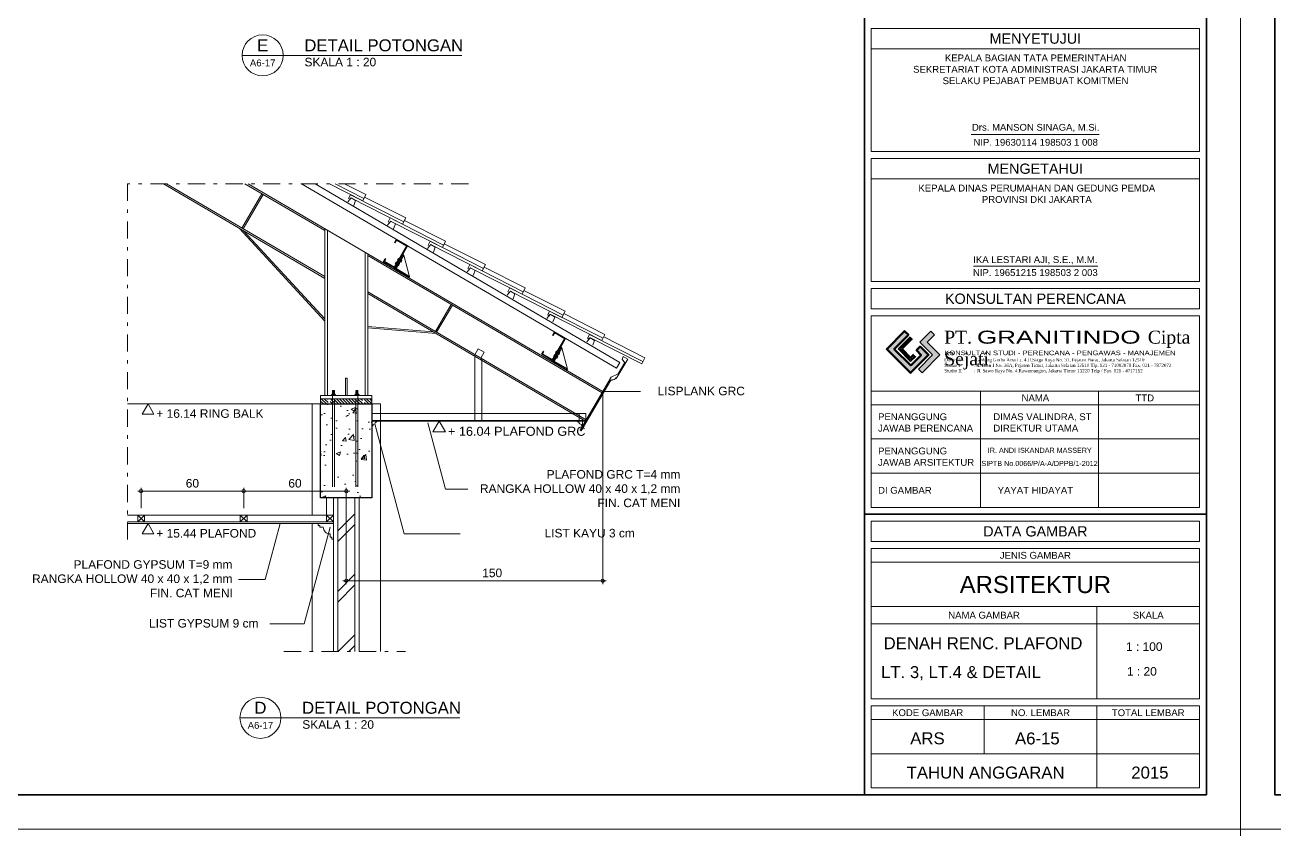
# Model space of a CAD drawing. Header units: millimetres. Extents: x -11 to 1625, y -267 to 180.
# Drawn here: x 959.67 to 996.19, y -212 to -188.5 of the extents above; entities that cross this region are included whole.
import ezdxf
from ezdxf.enums import TextEntityAlignment as Align

# ---------------------------------------------------------------- set-up
doc = ezdxf.new("R2010")
doc.units = ezdxf.units.MM
doc.linetypes.add('DASHDOT', pattern=[1, 0.5, -0.25, 0, -0.25])
doc.layers.add('03-GRS', color=3, linetype='Continuous')
for name, color, linetype, lineweight in [('ars', 11, 'Continuous', 5), ('atap', 7, 'Continuous', 20), ('balok', 111, 'Continuous', 35), ('blk', 1, 'Continuous', 30), ('GEN', 11, 'Continuous', 5), ('GRS KOP', 1, 'Continuous', 35), ('kap', 71, 'Continuous', 15), ('kop', 7, 'Continuous', 20), ('lan', 7, 'Continuous', 15), ('logo', 7, 'Continuous', 50), ('not', 7, 'Continuous', 20), ('pla', 213, 'Continuous', 15), ('tem', 5, 'Continuous', 20), ('u', 6, 'Continuous', 20)]:
    doc.layers.add(name, color=color, linetype=linetype, lineweight=lineweight)
doc.styles.add('BARU', font='complex.shx')
doc.styles.add('S', font='SIMPLEX', dxfattribs={"width": 1.1})
doc.styles.get("Standard").update_dxf_attribs({"font": 'ARIALUNI.TTF'})
doc.dimstyles.new('SK-20', dxfattribs={"dimtxt": 0.25, "dimasz": 0.1, "dimexe": 0.1, "dimexo": 0, "dimgap": 0.1, "dimtad": 1, "dimdec": 0, "dimlfac": 20, "dimzin": 12, "dimdsep": 46, "dimtxsty": 'Standard', "dimblk": 'BULAT', "dimcen": 0.1, "dimdle": 0.1, "dimclrd": 256, "dimclre": 256, "dimclrt": 256, "dimadec": 0, "dimazin": 3, "dimtfac": 1, "dimtdec": 0, "dimtix": 1, "dimtofl": 0, "dimtmove": 0, "dimatfit": 3, "dimldrblk": 'BULAT', "dimfxl": 0, "dimtolj": 1, "dimtzin": 0, "dimlwd": -1, "dimlwe": -1, "dimarcsym": 0})

# ---------------------------------------------------------------- blocks, each defined once
blk = doc.blocks.new('logo granitindo baru')
at = {"layer": 'logo'}
for points in [[(1.03, 1.463), (0.916, 1.574), (0.366, 1.024), (1.1, 0.289), (1.652, 0.843), (1.392, 1.098), (1.281, 0.987), (1.423, 0.84), (1.102, 0.519), (0.594, 1.025)], [(1.721, 1.576), (1.381, 1.236), (1.771, 0.842), (1.341, 0.407), (1.454, 0.294), (2.001, 0.844), (1.609, 1.237), (1.835, 1.464)]]:
    blk.add_hatch(color=8, dxfattribs=at).paths.add_polyline_path(points)
blk.add_lwpolyline([(1.03, 1.463), (0.916, 1.574), (0.366, 1.024), (1.1, 0.289), (1.652, 0.843), (1.392, 1.098), (1.281, 0.987), (1.423, 0.84), (1.102, 0.519), (0.594, 1.025), (1.03, 1.463), (0.916, 1.574)], dxfattribs=at)
at = {"layer": 'logo', "lineweight": 0}
blk.add_lwpolyline([(1.721, 1.576), (1.381, 1.236), (1.771, 0.842), (1.341, 0.407), (1.454, 0.294), (2.001, 0.844), (1.609, 1.237), (1.835, 1.464), (1.721, 1.576)], dxfattribs=at)
at = {"layer": 'logo', "lineweight": 13}
for points in [[(1.089, 1.403), (0.713, 1.026), (1.101, 0.638), (1.258, 0.794)], [(1.112, 1.38), (0.759, 1.026), (1.101, 0.683), (1.235, 0.817)], [(1.134, 1.357), (0.803, 1.026), (1.101, 0.728), (1.213, 0.839)], [(1.157, 1.334), (0.85, 1.026), (1.101, 0.775), (1.189, 0.863)]]:
    blk.add_lwpolyline(points, dxfattribs=at)
at = {"layer": 'logo', "insert": (2.134, 1.589), "char_height": 0.4, "width": 7.66452, "attachment_point": 1}
blk.add_mtext('{\\fTimes New Roman|b0|i0|c0|p18;PT. \\fCityBlueprint|b0|i0|c2|p2;\\W1.5;GRANITINDO \\fTimes New Roman|b0|i0|c0|p18;\\W1;Cipta Sejati}', dxfattribs=at)
at = {"layer": 'logo', "insert": (2.134, 0.975), "char_height": 0.1, "attachment_point": 1}
blk.add_mtext_dynamic_manual_height_columns('{\\f@Arial Unicode MS|b0|i0|c0|p34;\\H1.4x;\\W1.2;KONSULTAN STUDI - PERENCANA - PENGAWAS - MANAJEMEN\\fTimes New Roman|b0|i0|c0|p18;\\P\\pt0.9;\\H0.71429x;\\W1;Domisili ^I: Gedung Graha Arsa Lt. 4 Jl.Siaga Raya No. 31, Pejaten Barat, Jakarta Selatan 12510\\PStudio I ^I: Jl. Batu I No. 36A, Pejaten Timur, Jakarta Selatan 12510 Tlp. 021 - 71082879 Fax. 021 - 7972072\\PStudio II          : Jl. Sawo Raya No. 4 Rawamangun, Jakarta Timur 13220 Telp / Fax. 021 - 4717152}', width=9.56937, gutter_width=0, heights=[1.67], dxfattribs=at)
blk = doc.blocks.new('kop')
at = {"layer": 'GRS KOP'}
for p, q in [((73, 1), (73, 54)), ((83, 1), (83, 54)), ((73, 9.2), (83, 9.2))]:
    blk.add_line(p, q, dxfattribs=at)
blk.add_lwpolyline([(1, 54), (83, 54), (83, 1), (1, 1)], close=True, dxfattribs=at)
at = {"layer": 'kop', "color": 7}
for p, q in [((84, 55), (0, 55)), ((0, 55), (0, 0)), ((84, 55), (84, 0)), ((84, 55), (84, 0)), ((0, 0), (84, 0))]:
    blk.add_line(p, q, dxfattribs=at)
at = {"layer": 'kop'}
for p, q in [((73.2, 19.8), (73.2, 23.4)), ((82.8, 23.4), (73.2, 23.4)), ((82.8, 19.8), (82.8, 23.4)), ((82.8, 22.8), (73.2, 22.8)), ((76.127, 20.296), (79.863, 20.296)), ((82.8, 19.8), (73.2, 19.8)), ((73.2, 16), (73.2, 19.6)), ((82.8, 19.6), (73.2, 19.6)), ((82.8, 16), (82.8, 19.6)), ((82.8, 19), (73.2, 19)), ((82.8, 16), (73.2, 16)), ((73.2, 9.4), (73.2, 15)), ((82.8, 15), (73.2, 15)), ((82.8, 9.4), (82.8, 15)), ((82.8, 12.8), (73.2, 12.8)), ((76.4, 9.4), (76.4, 12.8)), ((79.842, 9.4), (79.842, 12.8)), ((82.8, 12.4), (73.2, 12.4)), ((73.2, 12.4), (73.2, 11.4)), ((82.8, 11.4), (73.2, 11.4)), ((82.8, 10.4), (73.2, 10.4)), ((82.8, 9.4), (73.2, 9.4)), ((73.2, 7.8), (82.8, 7.8)), ((73.2, 6.5), (82.8, 6.5)), ((79.8, 3.8), (79.8, 6.5)), ((73.2, 6), (82.8, 6)), ((76.5, 2.2), (76.5, 3.6)), ((79.8, 1.2), (79.8, 3.6)), ((73.2, 3.2), (82.8, 3.2)), ((73.2, 2.2), (82.8, 2.2))]:
    blk.add_line(p, q, dxfattribs=at)
blk.add_lwpolyline([(76.189, 16.449), (79.826, 16.449)], dxfattribs=at)
for points in [[(73.2, 15.2), (82.8, 15.2), (82.8, 15.8), (73.2, 15.8)], [(73.2, 8.4), (82.8, 8.4), (82.8, 9), (73.2, 9)], [(73.2, 3.8), (82.8, 3.8), (82.8, 8.2), (73.2, 8.2)], [(73.2, 1.2), (82.8, 1.2), (82.8, 3.6), (73.2, 3.6)]]:
    blk.add_lwpolyline(points, close=True, dxfattribs=at)
at = {"xscale": 0.9500000000000455, "yscale": 0.9500000000000455, "zscale": 0.9500000000000455}
blk.add_blockref('logo granitindo baru', (73.307, 13.056), dxfattribs=at)
at = {"layer": 'kop'}
for s, height, p in [('MENYETUJUI', 0.3, (78, 23.1)), ('Drs. MANSON SINAGA, M.Si.', 0.19926, (78.009, 20.496)), ('NIP. 19630114 198503 1 008', 0.19926, (78.009, 20.071)), ('MENGETAHUI', 0.3, (78, 19.3)), ('IKA LESTARI AJI, S.E., M.M.', 0.2, (77.999, 16.625)), ('NIP. 19651215 198503 2 003', 0.2, (77.999, 16.264)), ('KONSULTAN PERENCANA', 0.3, (78, 15.5)), ('NAMA', 0.2, (78, 12.6)), ('TTD', 0.2, (81.2, 12.6)), ('DATA GAMBAR', 0.3, (78, 8.7)), ('JENIS GAMBAR', 0.2, (78, 8)), ('ARSITEKTUR', 0.5, (78, 7.146)), ('NAMA GAMBAR', 0.2, (76.5, 6.25)), ('SKALA', 0.2, (81.3, 6.25)), ('KODE GAMBAR', 0.2, (74.85, 3.4)), ('NO. LEMBAR', 0.2, (78.15, 3.4)), ('TOTAL LEMBAR', 0.2, (81.3, 3.4)), ('ARS', 0.35, (74.844, 2.65)), ('TAHUN ANGGARAN', 0.35, (76.545, 1.65)), ('2015', 0.35, (81.349, 1.65))]:
    blk.add_text(s, height=height, dxfattribs=at).set_placement(p, align=Align.MIDDLE)
blk.add_text('SIPTB No.0066/P/A-A/DPPB/1-2012', height=0.15, dxfattribs=at).set_placement((78.122, 10.609), align=Align.CENTER)
at = {"layer": 'kop', "char_height": 0.2, "attachment_point": 1, "style": 'BARU'}
for s, width, insert in [('\\pi1.5072;{\\fArial|b0|i0|c0|p34;KEPALA BAGIAN TATA PEMERINTAHAN\\P\\pi0.57794;SEKRETARIAT KOTA ADMINISTRASI JAKARTA TIMUR\\P\\pi1.4412;SELAKU PEJABAT PEMBUAT KOMITMEN}', 8.28085, (73.847, 22.638)), ('\\pi1.1521;{\\fArial|b0|i0|c0|p34;KEPALA DINAS PERUMAHAN DAN GEDUNG PEMDA\\P\\pi3.0079;PROVINSI DKI JAKARTA}', 9.20836, (73.427, 18.833))]:
    blk.add_mtext_dynamic_manual_height_columns(s, width=width, gutter_width=1.5, heights=[0], dxfattribs=dict(at, insert=insert))
at = {"layer": 'kop', "attachment_point": 1}
for s, insert, char_height, width in [('PENANGGUNG\\PJAWAB PERENCANA', (73.4, 12.15), 0.2, 8.33062), ('DIMAS VALINDRA, ST\\PDIREKTUR UTAMA', (76.77, 12.15), 0.2, 8.16499), ('PENANGGUNG\\PJAWAB ARSITEKTUR', (73.4, 11.15), 0.2, 8.79211), ('IR. ANDI ISKANDAR MASSERY', (76.609, 11.143), 0.15, 4.04264), ('DI GAMBAR', (73.4, 10), 0.2, 7.59768)]:
    blk.add_mtext(s, dxfattribs=dict(at, insert=insert, char_height=char_height, width=width))
at = {"layer": 'kop', "style": 'BARU', "flags": 4}
for p, height in [((73.8, 5.4), 0.35), ((80.303, 5.382), 0.25), ((73.8, 4.9), 0.35), ((80.303, 4.882), 0.25), ((73.8, 4.4), 0.35), ((80.303, 4.382), 0.25)]:
    blk.add_attdef('-', p, '', height=height, dxfattribs=at)
at = {"layer": 'kop', "flags": 4}
for tag, p in [('AR-00', (78.057, 2.648)), ('00', (81.238, 2.647))]:
    blk.add_attdef(tag, text='', height=0.35, dxfattribs=at).set_placement(p, align=Align.MIDDLE)
blk = doc.blocks.new('PEILA')
blk.add_lwpolyline([(-0.188, -0.325), (0.188, -0.325), (0, 0)], close=True)
at = {"style": 'S', "width": 1.1, "flags": 4}
blk.add_attdef('CAT', (0.265, -0.289), '', height=0.2, dxfattribs=at)
blk = doc.blocks.new('Ndtpd')
blk.add_line((0.747, 0), (-0.747, 0))
blk.add_circle((0, 0), 0.747)
at = {"flags": 4}
for tag, height, p in [('NO', 0.5, (0, 0.148)), ('NOLBR', 0.3, (0, -0.398))]:
    blk.add_attdef(tag, text='', height=height, dxfattribs=at).set_placement(p, align=Align.CENTER)
for tag, p, height in [('NDTPD', (1.516, 0.148), 0.5), ('SKALA', (1.523, -0.398), 0.3)]:
    blk.add_attdef(tag, p, '', height=height, dxfattribs=at)
blk = doc.blocks.new('BULAT')
for p, q in [((-1, 0), (1, 0)), ((0, -1), (0, 1))]:
    blk.add_line(p, q)
blk.add_circle((0, 0), 0.5)
blk = doc.blocks.new('*D2892')
at = {"layer": 'Defpoints', "color": 0, "ltscale": 0.15}
for p in [(976.564, -199.214), (969.063, -202.325), (969.063, -204.743)]:
    blk.add_point(p, dxfattribs=at)
at = {"layer": 'u', "ltscale": 0.15}
for p, q in [((976.564, -199.214), (976.564, -204.843)), ((969.063, -202.325), (969.063, -204.843)), ((976.464, -204.743), (969.163, -204.743))]:
    blk.add_line(p, q, dxfattribs=at)
at = {"layer": 'u', "ltscale": 0.15, "xscale": 0.1, "yscale": 0.1, "zscale": 0.1, "rotation": 180}
blk.add_blockref('BULAT', (969.063, -204.743), dxfattribs=at)
at = {"layer": 'u', "ltscale": 0.15, "xscale": 0.1, "yscale": 0.1, "zscale": 0.1}
blk.add_blockref('BULAT', (976.564, -204.743), dxfattribs=at)
at = {"layer": 'u', "ltscale": 0.15, "insert": (973.33, -204.516), "char_height": 0.25, "attachment_point": 5}
blk.add_mtext('\\A1;150', dxfattribs=at)
blk = doc.blocks.new('*D2914')
at = {"layer": 'Defpoints', "color": 0, "ltscale": 0.15}
for p in [(966.063, -202.125), (966.063, -202.625), (969.063, -202.625)]:
    blk.add_point(p, dxfattribs=at)
at = {"layer": 'u', "ltscale": 0.15}
for p, q in [((966.063, -202.625), (966.063, -202.025)), ((968.963, -202.125), (966.163, -202.125)), ((969.063, -202.625), (969.063, -202.025))]:
    blk.add_line(p, q, dxfattribs=at)
at = {"layer": 'u', "ltscale": 0.15, "xscale": 0.1, "yscale": 0.1, "zscale": 0.1, "rotation": 180}
blk.add_blockref('BULAT', (966.063, -202.125), dxfattribs=at)
at = {"layer": 'u', "ltscale": 0.15, "xscale": 0.1, "yscale": 0.1, "zscale": 0.1}
blk.add_blockref('BULAT', (969.063, -202.125), dxfattribs=at)
at = {"layer": 'u', "ltscale": 0.15, "insert": (967.563, -201.897), "char_height": 0.25, "attachment_point": 5}
blk.add_mtext('\\A1;60', dxfattribs=at)
blk = doc.blocks.new('*D2915')
at = {"layer": 'Defpoints', "color": 0, "ltscale": 0.15}
for p in [(963.063, -202.125), (963.063, -202.625), (966.063, -202.625)]:
    blk.add_point(p, dxfattribs=at)
at = {"layer": 'u', "ltscale": 0.15}
for p, q in [((963.063, -202.625), (963.063, -202.025)), ((965.963, -202.125), (963.163, -202.125)), ((966.063, -202.625), (966.063, -202.025))]:
    blk.add_line(p, q, dxfattribs=at)
at = {"layer": 'u', "ltscale": 0.15, "xscale": 0.1, "yscale": 0.1, "zscale": 0.1, "rotation": 180}
blk.add_blockref('BULAT', (963.063, -202.125), dxfattribs=at)
at = {"layer": 'u', "ltscale": 0.15, "xscale": 0.1, "yscale": 0.1, "zscale": 0.1}
blk.add_blockref('BULAT', (966.063, -202.125), dxfattribs=at)
at = {"layer": 'u', "ltscale": 0.15, "insert": (964.563, -201.897), "char_height": 0.25, "attachment_point": 5}
blk.add_mtext('\\A1;60', dxfattribs=at)
blk = doc.blocks.new('A$C58C93239')
at = {"layer": '03-GRS'}
for p, q in [((-662, 1348), (-12, 1721)), ((-662, 1348), (-12, 1721)), ((-619, 1336), (-23, 1677)), ((-619, 1336), (-23, 1677)), ((60, 1531), (-23, 1677)), ((60, 1531), (-23, 1677)), ((88, 1547), (-12, 1721)), ((88, 1547), (-12, 1721)), ((60, 1531), (88, 1547)), ((60, 1531), (88, 1547)), ((83, 46), (-662, 1348)), ((83, 46), (-662, 1348)), ((94, 90), (-619, 1336)), ((94, 90), (-619, 1336)), ((-444, 805), (-374, 845)), ((-444, 805), (-374, 845)), ((3, 24), (-444, 805)), ((3, 24), (-444, 805)), ((-267, 399), (-74, 510)), ((-267, 399), (-74, 510)), ((83, 46), (734, 419)), ((83, 46), (734, 419)), ((122, -23), (83, 46)), ((122, -23), (83, 46)), ((94, 90), (690, 431)), ((94, 90), (690, 431)), ((606, 577), (634, 593)), ((606, 577), (634, 593)), ((690, 431), (606, 577)), ((690, 431), (606, 577)), ((734, 419), (634, 593)), ((734, 419), (634, 593)), ((-785, -450), (-4, -3)), ((-785, -450), (-4, -3)), ((-746, -520), (-785, -450)), ((-746, -520), (-785, -450)), ((-746, -520), (122, -23)), ((-746, -520), (122, -23))]:
    blk.add_line(p, q, dxfattribs=at)
blk.add_ellipse((-14, 14), major_axis=(-14.1, 14.1), ratio=1, start_param=2.87598, end_param=4.446776, dxfattribs=at)
blk.add_ellipse((-14, 14), major_axis=(-14.1, 14.1), ratio=1, start_param=2.87598, end_param=4.446776, dxfattribs=at)
at = {"layer": 'atap', "color": 2}
for p, q in [((-444, 805), (-785, -450)), ((-327, 503), (-133, 614)), ((-327, 503), (-267, 399)), ((-267, 399), (-74, 510)), ((-208, 295), (-14, 406)), ((-208, 295), (-14, 406)), ((-208, 295), (-148, 191)), ((-148, 191), (46, 302)), ((-133, 614), (-74, 510)), ((-14, 406), (46, 302))]:
    blk.add_line(p, q, dxfattribs=at)
blk = doc.blocks.new('GORDING 150')
at = {"layer": 'balok', "color": 1, "ltscale": 0.5, "xscale": 0.09999999997671699, "yscale": 0.09999999997671699, "zscale": 0.09999999997671699}
blk.add_blockref('A$C58C93239', (12.8, -47.9), dxfattribs=at)

msp = doc.modelspace()

# ---------------------------------------------------------------- hatches: boundary and pattern name
at = {"layer": 'ars'}
h = msp.add_hatch(dxfattribs=at)
h.set_pattern_fill('ANSI31', color=256, scale=0.5, style=0)
h.set_pattern_definition([(135, (3445.18932, 165.93419), (0.0441941738, 0.0441941738), [])])
h.paths.add_polyline_path([(968.592788, -199.4247655), (969.532788, -199.4247655), (969.5327881, -199.5747655), (968.5927881, -199.5747655)])
h.paths.add_polyline_path([(969.8133211, -199.4247655), (969.8133211, -199.5747655), (969.5927882, -199.5747655), (969.5927881, -199.4247655)])
h.paths.add_polyline_path([(968.3133211, -199.5747655), (968.3133211, -199.4247655), (968.5327881, -199.4247655), (968.5327882, -199.5747655)])
h = msp.add_hatch(dxfattribs=at)
h.set_pattern_fill('TEMBOK', color=256, scale=1.25)
h.set_pattern_definition([(45, (899.0844, -467.4698), (-0.8838835, 0.8838835), []), (45, (899.3969, -467.4698), (-0.8838835, 0.8838835), [])])
h.paths.add_polyline_path([(969.3133211, -202.3247655), (968.8133211, -202.3247655), (968.8133211, -206.8140395), (969.3133211, -206.8140395)])
at = {"layer": 'lan'}
h = msp.add_hatch(dxfattribs=at)
h.set_pattern_fill('AR-CONC', color=256, scale=0.007)
h.set_pattern_definition([(50, (3.1201, -111.3652), (1.2752927, -0.1115736), [0.13335, -1.46685]), (355, (3.1201, -111.3652), (-0.2466998, 1.3373965), [0.10668, -1.17348]), (100.451, (3.2264, -111.3745), (1.0285975, 1.2258168), [0.11333, -1.24663]), (46.1842, (3.1201, -111.0096), (1.8975533, -0.2942963), [0.200025, -2.200275]), (96.6356, (3.2783, -111.0341), (1.6618296, 1.731979), [0.169995, -1.869945]), (351.184, (3.1201, -111.0096), (1.6618322, 1.731976), [0.16002, -1.76022]), (21, (3.2979, -111.0985), (1.0613042, -0.7158586), [0.13335, -1.46685]), (326, (3.2979, -111.0985), (0.4326142, 1.2893158), [0.10668, -1.17348]), (71.4514, (3.3864, -111.1581), (1.4939154, 0.57346), [0.11333, -1.24663]), (37.5, (3.12013, -111.36517), (0.02162022, 0.59188527), [0, -1.159256, 0, -1.19126, 0, -1.177925]), (7.5, (3.12013, -111.3652), (0.46773764, 0.70126402), [0, -0.679196, 0, -1.132586, 0, -0.448945]), (327.5, (2.72364, -111.36517), (0.94913417, -0.0401012), [0, -0.4445, 0, -1.38684, 0, -1.84023]), (317.5, (2.5458, -111.3652), (1.0369043, 0.17798544), [0, -0.57785, 0, -0.921004, 0, -1.30683])])
h.paths.add_polyline_path([(969.8133211, -202.3247655), (968.3133211, -202.3247655), (968.3133211, -199.5747655), (969.8133211, -199.5747655)])
h = msp.add_hatch(dxfattribs=at)
h.set_pattern_fill('AR-CONC', color=256, scale=0.007)
h.set_pattern_definition([(50, (558.865, -358.2033), (1.2752927, -0.1115736), [0.13335, -1.46685]), (355, (558.865, -358.2033), (-0.246704, 1.337398), [0.10668, -1.173484]), (100.45144, (558.9713, -358.2126), (1.0285887, 1.2258243), [0.11333, -1.2466317]), (46.1842, (558.865, -357.8477), (1.8975533, -0.2942963), [0.200025, -2.200275]), (96.63556, (559.0231, -357.8722), (1.661829, 1.731983), [0.169995, -1.869949]), (351.18415, (558.865, -357.8477), (1.661829, 1.731983), [0.16002, -1.760218]), (21, (559.0428, -357.9366), (1.0613007, -0.7158564), [0.13335, -1.46685]), (326, (559.0428, -357.9366), (0.4326142, 1.2893158), [0.10668, -1.17348]), (71.45144, (559.1312, -357.9963), (1.493915, 0.5734594), [0.11333, -1.2466296]), (37.5, (558.865, -358.2033), (0.0216202, 0.59188527), [0, -1.159256, 0, -1.19126, 0, -1.177925]), (7.5, (558.865, -358.2033), (0.4677376, 0.701264), [0, -0.679196, 0, -1.132586, 0, -0.448945]), (327.5, (558.4685, -358.2033), (0.94913417, -0.0401012), [0, -0.4445, 0, -1.38684, 0, -1.84023]), (317.5, (558.2907, -358.2033), (1.0369043, 0.1779854), [0, -0.57785, 0, -0.921004, 0, -1.30683])])
h.paths.add_polyline_path([(969.5633211, -199.5747655), (968.5633211, -199.5747655), (968.5633211, -201.0747655), (969.5633211, -201.0747655)])

# ---------------------------------------------------------------- linework, layer by layer
at = {"ltscale": 10}
msp.add_line((976.5633211, -199.2138011), (976.0582455, -200.0768762), dxfattribs=at)
at = {"layer": 'ars'}
for p, q in [((963.7146877, -193.1430296), (968.4383211, -195.9073223)), ((963.8037833, -193.1430296), (968.4383211, -195.8551831)), ((966.100469, -193.1430296), (968.4383211, -194.5111517)), ((966.1895646, -193.1430296), (976.5633211, -199.2138011)), ((966.0121048, -194.4353498), (966.5979925, -193.4341827)), ((966.0466278, -194.4555528), (966.6325155, -193.4543857)), ((968.4383211, -197.1573223), (965.9383211, -194.4443104)), ((968.4383211, -197.0909161), (966.0711335, -194.5220328)), ((968.4383211, -199.3247655), (968.4383211, -194.4590126)), ((968.5133211, -199.3247655), (968.5133211, -194.5029029)), ((969.6133211, -199.3247655), (969.6133211, -195.1466282)), ((969.6883211, -199.3247655), (969.6883211, -195.1905185)), ((969.6883211, -195.2368644), (976.5431181, -199.2483241)), ((969.6883211, -196.3028203), (976.0784485, -200.0423532)), ((969.6883211, -196.3491662), (976.0582455, -200.0768762)), ((971.6678046, -197.4612234), (972.1324741, -196.6671944)), ((971.7023276, -197.4814265), (972.1669971, -196.6873974)), ((969.6883211, -197.3090213), (971.6080312, -197.4725897)), ((969.6883211, -197.3491662), (971.6883211, -197.5195757)), ((969.0383211, -198.8247653), (969.0883211, -198.8247655)), ((969.0383211, -199.3247654), (969.0383211, -198.8247653)), ((969.0883211, -199.3247654), (969.0883211, -198.8247655)), ((968.3133211, -199.3247655), (969.8133211, -199.3247655)), ((968.3133211, -199.4247655), (968.3133211, -199.3247655)), ((968.3133211, -199.4247655), (969.8133211, -199.4247655)), ((968.3133211, -199.4247655), (968.3133211, -199.5747655)), ((968.657788, -199.1867655), (968.717788, -199.1907655)), ((968.657788, -199.1947655), (968.717788, -199.1987655)), ((968.717788, -199.2064989), (968.657788, -199.2027655)), ((968.717788, -199.2144989), (968.657788, -199.2107655)), ((968.717788, -199.2222322), (968.657788, -199.2187655)), ((968.717788, -199.2302322), (968.657788, -199.2267655)), ((968.717788, -199.2379655), (968.657788, -199.2347655)), ((968.717788, -199.2459655), (968.657788, -199.2427655)), ((968.717788, -199.2536989), (968.657788, -199.2507655)), ((968.717788, -199.2616989), (968.657788, -199.2587655)), ((968.717788, -199.2694322), (968.657788, -199.2667655)), ((968.717788, -199.2774322), (968.657788, -199.2747655)), ((968.717788, -199.2851655), (968.657788, -199.2827655)), ((968.661788, -199.1910322), (968.713788, -199.1944989)), ((968.661788, -199.1990322), (968.713788, -199.2024989)), ((968.713788, -199.2102322), (968.661788, -199.2070322)), ((968.713788, -199.2182322), (968.661788, -199.2150322)), ((968.713788, -199.2259655), (968.661788, -199.2230322)), ((968.713788, -199.2339655), (968.661788, -199.2310322)), ((968.713788, -199.2416989), (968.661788, -199.2390322)), ((968.713788, -199.2496989), (968.661788, -199.2470322)), ((968.713788, -199.2574322), (968.661788, -199.2550322)), ((968.713788, -199.2654322), (968.661788, -199.2630322)), ((968.713788, -199.2731655), (968.661788, -199.2710322)), ((968.713788, -199.2811655), (968.661788, -199.2790322)), ((969.345288, -199.1867655), (969.405288, -199.1907655)), ((969.345288, -199.1947655), (969.405288, -199.1987655)), ((969.405288, -199.2064989), (969.345288, -199.2027655)), ((969.405288, -199.2144989), (969.345288, -199.2107655)), ((969.405288, -199.2222322), (969.345288, -199.2187655)), ((969.405288, -199.2302322), (969.345288, -199.2267655)), ((969.405288, -199.2379655), (969.345288, -199.2347655)), ((969.405288, -199.2459655), (969.345288, -199.2427655)), ((969.405288, -199.2536989), (969.345288, -199.2507655)), ((969.405288, -199.2616989), (969.345288, -199.2587655)), ((969.405288, -199.2694322), (969.345288, -199.2667655)), ((969.405288, -199.2774322), (969.345288, -199.2747655)), ((969.405288, -199.2851655), (969.345288, -199.2827655)), ((969.349288, -199.1910322), (969.401288, -199.1944989)), ((969.349288, -199.1990322), (969.401288, -199.2024989)), ((969.401288, -199.2102322), (969.349288, -199.2070322)), ((969.401288, -199.2182322), (969.349288, -199.2150322)), ((969.401288, -199.2259655), (969.349288, -199.2230322)), ((969.401288, -199.2339655), (969.349288, -199.2310322)), ((969.401288, -199.2416989), (969.349288, -199.2390322)), ((969.401288, -199.2496989), (969.349288, -199.2470322)), ((969.401288, -199.2574322), (969.349288, -199.2550322)), ((969.401288, -199.2654322), (969.349288, -199.2630322)), ((969.401288, -199.2731655), (969.349288, -199.2710322)), ((969.401288, -199.2811655), (969.349288, -199.2790322)), ((969.8133211, -199.4247655), (969.8133211, -199.3247655)), ((969.8133211, -199.4247655), (969.8133211, -199.5747655)), ((968.3133211, -199.5747655), (969.8133211, -199.5747655)), ((976.0582564, -200.0768575), (969.8133211, -200.0768575)), ((968.6883211, -203.0747655), (962.6604893, -203.0747655)), ((962.9633211, -203.0247655), (963.1633211, -202.8247655)), ((962.9633211, -202.8247655), (963.1633211, -203.0247655)), ((965.9633211, -203.0247655), (966.1633211, -202.8247655)), ((965.9633211, -202.8247655), (966.1633211, -203.0247655)), ((968.4883211, -203.0247655), (968.6883211, -202.8247655)), ((968.4883211, -202.8247655), (968.6883211, -203.0247655))]:
    msp.add_line(p, q, dxfattribs=at)
for points in [[(969.106478, -193.6717058), (969.2038094, -193.5548658), (969.3332751, -193.6306196), (969.2790989, -193.7727109)], [(970.2714514, -194.3533629), (970.3687828, -194.2365228), (970.4982485, -194.3122767), (970.4440723, -194.454368)], [(971.4364248, -195.03502), (971.5337563, -194.9181799), (971.6632219, -194.9939338), (971.6090457, -195.1360251)], [(972.6013982, -195.716677), (972.6987297, -195.599837), (972.8281953, -195.6755908), (972.7740191, -195.8176821)], [(973.7663716, -196.3983341), (973.8637031, -196.2814941), (973.9931687, -196.3572479), (973.9389925, -196.4993392)], [(974.931345, -197.0799912), (975.0286765, -196.9631512), (975.1581421, -197.038905), (975.1039659, -197.1809963)], [(976.0963184, -197.7616483), (976.1936499, -197.6448083), (976.3231155, -197.7205621), (976.2689393, -197.8626534)], [(968.661538, -199.2867655), (968.657788, -199.2827655), (968.661788, -199.2790322), (968.657788, -199.2747655), (968.661788, -199.2710322), (968.657788, -199.2667655), (968.661788, -199.2630322), (968.657788, -199.2587655), (968.661788, -199.2550322), (968.657788, -199.2507655), (968.661788, -199.2470322), (968.657788, -199.2427655), (968.661788, -199.2390322), (968.657788, -199.2347655), (968.661788, -199.2310322), (968.657788, -199.2267655), (968.661788, -199.2230322), (968.657788, -199.2187655), (968.661788, -199.2150322), (968.657788, -199.2107655), (968.661788, -199.2070322), (968.657788, -199.2027655), (968.661788, -199.1990322), (968.657788, -199.1947655), (968.661788, -199.1910322), (968.657788, -199.1867655), (968.713788, -199.1867655), (968.717788, -199.1907655), (968.713788, -199.1944989), (968.717788, -199.1987655), (968.713788, -199.2024989), (968.717788, -199.2064989), (968.713788, -199.2102322), (968.717788, -199.2144989), (968.713788, -199.2182322), (968.717788, -199.2222322), (968.713788, -199.2259655), (968.717788, -199.2302322), (968.713788, -199.2339655), (968.717788, -199.2379655), (968.713788, -199.2416989), (968.717788, -199.2459655), (968.713788, -199.2496989), (968.717788, -199.2536989), (968.713788, -199.2574322), (968.717788, -199.2616989), (968.713788, -199.2654322), (968.717788, -199.2694322), (968.713788, -199.2731655), (968.717788, -199.2774322), (968.713788, -199.2811655), (968.717788, -199.2851655), (968.7160737, -199.2867655)], [(968.657788, -199.2867655), (968.6577896, -202.0019212)], [(968.717788, -199.3247655), (968.717788, -199.2867655)], [(968.7177895, -202.0019212), (968.717788, -199.4247655)], [(969.349038, -199.2867655), (969.345288, -199.2827655), (969.349288, -199.2790322), (969.345288, -199.2747655), (969.349288, -199.2710322), (969.345288, -199.2667655), (969.349288, -199.2630322), (969.345288, -199.2587655), (969.349288, -199.2550322), (969.345288, -199.2507655), (969.349288, -199.2470322), (969.345288, -199.2427655), (969.349288, -199.2390322), (969.345288, -199.2347655), (969.349288, -199.2310322), (969.345288, -199.2267655), (969.349288, -199.2230322), (969.345288, -199.2187655), (969.349288, -199.2150322), (969.345288, -199.2107655), (969.349288, -199.2070322), (969.345288, -199.2027655), (969.349288, -199.1990322), (969.345288, -199.1947655), (969.349288, -199.1910322), (969.345288, -199.1867655), (969.401288, -199.1867655), (969.405288, -199.1907655), (969.401288, -199.1944989), (969.405288, -199.1987655), (969.401288, -199.2024989), (969.405288, -199.2064989), (969.401288, -199.2102322), (969.405288, -199.2144989), (969.401288, -199.2182322), (969.405288, -199.2222322), (969.401288, -199.2259655), (969.405288, -199.2302322), (969.401288, -199.2339655), (969.405288, -199.2379655), (969.401288, -199.2416989), (969.405288, -199.2459655), (969.401288, -199.2496989), (969.405288, -199.2536989), (969.401288, -199.2574322), (969.405288, -199.2616989), (969.401288, -199.2654322), (969.405288, -199.2694322), (969.401288, -199.2731655), (969.405288, -199.2774322), (969.401288, -199.2811655), (969.405288, -199.2851655), (969.4035737, -199.2867655)], [(969.345288, -199.3247655), (969.345288, -199.2867655)], [(969.3452896, -202.0019209), (969.345288, -199.4247655)], [(969.405288, -199.2867655), (969.4052897, -202.0019209)], [(968.8133211, -206.8140395), (968.8133211, -202.3247655)], [(969.3133211, -202.3247655), (969.3133211, -206.8140395)]]:
    msp.add_lwpolyline(points, dxfattribs=at)
for points in [[(975.930874, -200.3655621), (976.8017101, -198.8781177, 0.4142135624), (976.8359134, -198.8691657, 0.296440068), (976.9425177, -198.815682), (976.9640953, -198.8283076), (976.976721, -198.80673), (977.2923619, -198.2672897), (977.1628962, -198.1915359), (977.1303905, -198.2767907), (977.2076561, -198.3625521), (977.0143867, -198.6928556), (976.8093784, -198.795709), (975.8998982, -200.3474129)], [(969.9466544, -200.1101908), (969.9466544, -200.0935241), (969.9633211, -200.0935241), (969.9633211, -200.0768575), (969.8133211, -200.0768575), (969.8133211, -200.2268575), (969.8299878, -200.2268575), (969.8299878, -200.2101908), (969.8466544, -200.2101908), (969.8466544, -200.1768575, 0.4142135624), (969.9133211, -200.1101908)]]:
    msp.add_lwpolyline(points, format="xyb", close=True, dxfattribs=at)
for points in [[(968.757788, -199.3247655), (968.757788, -199.3167655), (968.617788, -199.3167655), (968.617788, -199.3247655)], [(968.662788, -199.2905155), (968.644038, -199.2867655), (968.637788, -199.2905155), (968.637788, -199.3130155), (968.644038, -199.3167655), (968.662788, -199.3130155)], [(968.637788, -199.2867655), (968.637788, -199.3167655), (968.737788, -199.3167655), (968.737788, -199.2867655)], [(968.700288, -199.2867655), (968.687788, -199.2867655), (968.675288, -199.2867655), (968.662788, -199.2905155), (968.662788, -199.3130155), (968.675288, -199.3167655), (968.687788, -199.3167655), (968.700288, -199.3167655), (968.712788, -199.3130155), (968.712788, -199.2905155)], [(968.712788, -199.2905155), (968.731538, -199.2867655), (968.737788, -199.2905155), (968.737788, -199.3130155), (968.731538, -199.3167655), (968.712788, -199.3130155)], [(969.445288, -199.3247655), (969.445288, -199.3167655), (969.305288, -199.3167655), (969.305288, -199.3247655)], [(969.350288, -199.2905155), (969.331538, -199.2867655), (969.325288, -199.2905155), (969.325288, -199.3130155), (969.331538, -199.3167655), (969.350288, -199.3130155)], [(969.425288, -199.2867655), (969.425288, -199.3167655), (969.325288, -199.3167655), (969.325288, -199.2867655)], [(969.362788, -199.2867655), (969.375288, -199.2867655), (969.387788, -199.2867655), (969.400288, -199.2905155), (969.400288, -199.3130155), (969.387788, -199.3167655), (969.375288, -199.3167655), (969.362788, -199.3167655), (969.350288, -199.3130155), (969.350288, -199.2905155)], [(969.400288, -199.2905155), (969.419038, -199.2867655), (969.425288, -199.2905155), (969.425288, -199.3130155), (969.419038, -199.3167655), (969.400288, -199.3130155)]]:
    msp.add_lwpolyline(points, close=True, dxfattribs=at)
at = {"layer": 'blk'}
msp.add_lwpolyline([(969.8133211, -202.3247655), (968.3133211, -202.3247655), (968.3133211, -199.5747655), (969.8133211, -199.5747655)], close=True, dxfattribs=at)
at = {"layer": 'GEN', "color": 11}
for p, q in [((969.5791197, -193.5700413), (968.7383055, -193.1430296)), ((970.7440931, -194.2516984), (969.1837787, -193.459285)), ((971.9090665, -194.9333555), (970.3487521, -194.1409421)), ((973.0740399, -195.6150126), (971.5137255, -194.8225991)), ((974.2390133, -196.2966696), (972.6786989, -195.5042562)), ((975.4039867, -196.9783267), (973.8436723, -196.1859133)), ((976.5705048, -197.6573439), (975.0101904, -196.8649305)), ((977.7358102, -198.3384336), (976.1754958, -197.5460202))]:
    msp.add_line(p, q, dxfattribs=at)
for points in [[(969.0143609, -193.1430296), (969.6357207, -193.4585903), (969.5451591, -193.6369119), (968.5726722, -193.1430296)], [(969.5993773, -193.5301527), (970.8006941, -194.1402474), (970.7101325, -194.318569), (969.1943986, -193.548796), (969.1717582, -193.5933764), (969.1271778, -193.570736), (969.1837787, -193.459285)], [(970.7643507, -194.2118098), (971.9656675, -194.8219044), (971.8751059, -195.0002261), (970.359372, -194.2304531), (970.3367316, -194.2750335), (970.2921512, -194.2523931), (970.3487521, -194.1409421)], [(971.9293241, -194.8934669), (973.1306409, -195.5035615), (973.0400793, -195.6818832), (971.5243454, -194.9121101), (971.501705, -194.9566905), (971.4571246, -194.9340502), (971.5137255, -194.8225991)], [(973.0942975, -195.5751239), (974.2956143, -196.1852186), (974.2050527, -196.3635403), (972.6893188, -195.5937672), (972.6666784, -195.6383476), (972.622098, -195.6157072), (972.6786989, -195.5042562)], [(974.2592709, -196.256781), (975.4605877, -196.8668757), (975.3700261, -197.0451973), (973.8542922, -196.2754243), (973.8316518, -196.3200047), (973.7870714, -196.2973643), (973.8436723, -196.1859133)], [(975.4257542, -196.9357805), (976.6271057, -197.5458929), (976.5365442, -197.7242145), (975.0208102, -196.9544415), (974.9981698, -196.9990219), (974.9535894, -196.9763815), (975.0101904, -196.8649305)], [(976.5910595, -197.6168702), (977.7924111, -198.2269826), (977.7018496, -198.4053042), (976.1861156, -197.6355312), (976.1634752, -197.6801116), (976.1188948, -197.6574712), (976.1754958, -197.5460202)]]:
    msp.add_lwpolyline(points, dxfattribs=at)
at = {"layer": 'kap'}
for p, q in [((972.8235856, -199.8568575), (972.8235856, -200.0568575)), ((973.0235856, -199.8568575), (973.0235856, -200.0568575))]:
    msp.add_line(p, q, dxfattribs=at)
msp.add_lwpolyline([(967.75263, -193.1430296), (976.9642785, -198.5330114), (977.0655063, -198.3605209), (968.1486496, -193.1430296)], dxfattribs=at)
at = {"layer": 'lan'}
for points in [[(975.8371078, -200.1101908), (975.8371078, -200.0935241), (975.8204411, -200.0935241), (975.8204411, -200.0768575), (975.9704411, -200.0768575), (975.9704411, -200.2268575), (975.9537744, -200.2268575), (975.9537744, -200.2101908), (975.9371078, -200.2101908), (975.9371078, -200.1768575, -0.4142135624), (975.8704411, -200.1101908)], [(968.2883211, -203.1747655), (968.2883211, -203.1247655), (968.2383211, -203.1247655), (968.2383211, -203.0747655), (968.6883211, -203.0747655), (968.6883211, -203.5247655), (968.6383211, -203.5247655), (968.6383211, -203.4747655), (968.5883211, -203.4747655), (968.5883211, -203.3747655, -0.4142135624), (968.3883211, -203.1747655)]]:
    msp.add_lwpolyline(points, format="xyb", close=True, dxfattribs=at)
at = {"layer": 'not'}
for p, q in [((967.2177916, -189.3880852), (972.4448292, -189.3880852)), ((977.6630658, -199.2138011), (976.5633211, -199.2138011)), ((970.7541504, -203.3682218), (969.8937949, -200.1573313)), ((971.9656473, -202.0716584), (971.4444614, -200.1265663)), ((972.6189233, -202.0716584), (971.9656473, -202.0716584)), ((966.694115, -204.7060319), (967.1312115, -203.0747655)), ((967.8306064, -206.0025953), (968.5883211, -203.1747655)), ((972.3890928, -203.3682218), (970.7541504, -203.3682218)), ((965.9068644, -204.7060319), (966.694115, -204.7060319)), ((966.8292304, -206.0025953), (967.8306064, -206.0025953)), ((967.1530191, -208.7500647), (972.3800567, -208.7500647))]:
    msp.add_line(p, q, dxfattribs=at)
at = {"layer": 'not', "linetype": 'DASHDOT'}
msp.add_line((967.2409376, -206.8140395), (970.7904027, -206.8140395), dxfattribs=at)
msp.add_lwpolyline([(972.6339783, -193.1430296), (962.6604893, -193.1430296), (962.6604893, -203.6023621)], dxfattribs=at)
at = {"layer": 'pla'}
for p, q in [((972.8229985, -198.1386089), (972.9229985, -197.9654038)), ((973.0962036, -198.0654038), (972.9229985, -197.9654038)), ((972.8235856, -198.137592), (972.8235856, -200.0568575)), ((972.9962036, -198.2386089), (973.0962036, -198.0654038)), ((973.0235856, -198.254633), (973.0235856, -200.0568575)), ((976.0699605, -199.8568575), (969.8133211, -199.8568575)), ((976.0699605, -200.0568575), (969.8133211, -200.0568575)), ((975.8699605, -200.0568575), (975.8699605, -199.8568575)), ((976.0699605, -200.0568575), (976.0699605, -199.8568575)), ((968.4883211, -202.3247655), (968.4883211, -203.0247655)), ((968.6883211, -202.8247655), (962.6604893, -202.8247655)), ((968.6883211, -203.0247655), (962.6604893, -203.0247655)), ((962.9633211, -202.8247655), (962.9633211, -203.0247655)), ((963.1633211, -202.8247655), (963.1633211, -203.0247655)), ((965.9633211, -202.8247655), (965.9633211, -203.0247655)), ((966.1633211, -202.8247655), (966.1633211, -203.0247655))]:
    msp.add_line(p, q, dxfattribs=at)
at = {"layer": 'tem'}
for p, q in [((970.0633211, -199.5747655), (962.6604893, -199.5747655)), ((968.0633211, -199.5747655), (968.0633211, -202.8247655)), ((970.0633211, -199.5747655), (970.0633211, -206.8140395)), ((968.6883211, -202.3247655), (968.6883211, -206.8140395)), ((969.4383211, -206.8140395), (969.4383211, -202.3247655)), ((968.0633211, -203.0747655), (968.0633211, -206.8140395))]:
    msp.add_line(p, q, dxfattribs=at)
at = {"layer": 'u'}
msp.add_lwpolyline([(976.5633211, -199.2138011), (976.0582455, -200.0768762)], dxfattribs=at)

# ---------------------------------------------------------------- block references
at = {"linetype": 'Continuous', "ltscale": 5, "xscale": -0.004999999999999261, "yscale": 0.00499999999999926, "zscale": 0.00499999999999926, "rotation": 359.7815259932136}
for p in [(970.584387, -195.3905936), (975.209387, -198.0971655)]:
    msp.add_blockref('GORDING 150', p, dxfattribs=at)
at = {"layer": 'kop'}
ref = msp.add_blockref('kop', (911.2141622, -212), dxfattribs=at)
ref.add_attrib('-', 'DENAH RENC. PLAFOND', (984.7763875, -206.7450659), dxfattribs={"height": 0.35, "flags": 4})
ref.add_attrib('-', ' LT. 3, LT.4 & DETAIL', (984.56735, -207.588444), dxfattribs={"height": 0.35, "flags": 4})
ref.add_attrib('-', '1 : 20', (991.8922802, -207.5166594), dxfattribs={"height": 0.25, "flags": 4})
ref.add_attrib('-', '1 : 100', (991.8638962, -206.7936573), dxfattribs={"height": 0.25, "flags": 4})
ref.add_attrib('AR-00', 'A6-15', dxfattribs={"height": 0.34997405, "flags": 4}).set_placement((989.2711179, -209.3523013), align=Align.MIDDLE)
ref.add_attrib('-', 'YAYAT HIDAYAT', dxfattribs={"height": 0.2}).set_placement((989.2141622, -202.1), align=Align.MIDDLE)
for p in [(995.2141622, -212), (911.2141622, -267), (995.2141622, -267)]:
    msp.add_blockref('kop', p, dxfattribs=at)
at = {"layer": 'not'}
ref = msp.add_blockref('Ndtpd', (966.6177916, -189.3880852), dxfattribs=dict(at, xscale=0.803212851405533, yscale=0.803212851405533, zscale=0.803212851405533))
ref.add_attrib('NO', 'E', dxfattribs={"layer": '0', "height": 0.35, "flags": 4}).set_placement((966.6174644, -189.2695593), align=Align.CENTER)
ref.add_attrib('NDTPD', 'DETAIL POTONGAN', (967.8354762, -189.2695593), dxfattribs={"layer": '0', "height": 0.35, "flags": 4})
ref.add_attrib('NOLBR', 'A6-17', dxfattribs={"layer": '0', "height": 0.2, "flags": 4}).set_placement((966.6174644, -189.7080551), align=Align.CENTER)
ref.add_attrib('SKALA', 'SKALA 1 : 20', (967.8412763, -189.7080551), dxfattribs={"layer": '0', "height": 0.25, "flags": 4})
ref = msp.add_blockref('PEILA', (963.26469, -199.5747655), dxfattribs=dict(at, xscale=0.9237604307034011, yscale=0.9237604307034011, zscale=0.9237604307034011))
ref.add_attrib('CAT', '+ 16.14 RING BALK', (963.5080354, -199.9813174), dxfattribs={"layer": '0', "height": 0.25, "flags": 4})
ref = msp.add_blockref('PEILA', (971.7803936, -200.0768575), dxfattribs=dict(at, xscale=0.9783858291940987, yscale=0.9783858291940987, zscale=0.9783858291940987))
ref.add_attrib('CAT', '+ 16.04 PLAFOND GRC ', (972.0381288, -200.5074503), dxfattribs={"layer": '0', "height": 0.264783432, "flags": 4})
ref = msp.add_blockref('PEILA', (963.26469, -203.0747655), dxfattribs=dict(at, xscale=0.9237604307034011, yscale=0.9237604307034011, zscale=0.9237604307034011))
ref.add_attrib('CAT', '+ 15.44 PLAFOND', (963.5080354, -203.4813174), dxfattribs={"layer": '0', "height": 0.25, "flags": 4})
ref = msp.add_blockref('Ndtpd', (966.5530191, -208.7500647), dxfattribs=dict(at, xscale=0.803212851405533, yscale=0.803212851405533, zscale=0.803212851405533))
ref.add_attrib('NO', 'D', dxfattribs={"layer": '0', "height": 0.35, "flags": 4}).set_placement((966.5526919, -208.6315388), align=Align.CENTER)
ref.add_attrib('NDTPD', 'DETAIL POTONGAN', (967.7707038, -208.6315388), dxfattribs={"layer": '0', "height": 0.35, "flags": 4})
ref.add_attrib('NOLBR', 'A6-17', dxfattribs={"layer": '0', "height": 0.2, "flags": 4}).set_placement((966.5526919, -209.0700345), align=Align.CENTER)
ref.add_attrib('SKALA', 'SKALA 1 : 20', (967.7765038, -209.0700345), dxfattribs={"layer": '0', "height": 0.25, "flags": 4})

# ---------------------------------------------------------------- texts
for s, width, insert, char_height, attachment_point in [('\\A1;LISPLANK GRC', 3.42598188, (978.1655223, -199.0729), 0.25122825, 1), ('PLAFOND GRC T=4 mm\\PRANGKA HOLLOW 40 x 40 x 1,2 mm\\PFIN. CAT MENI', 5.991879666, (978.8319369, -201.5091064), 0.25, 3), (' LIST KAYU 3 cm', 4.790343037, (977.5004774, -203.2272191), 0.25, 3), ('\\pi1.3935;PLAFOND GYPSUM T=9 mm\\P\\pi0.18083;RANGKA HOLLOW 40 x 40 x 1,2 mm\\P\\pi3.6263;FIN. CAT MENI', 5.991879666, (959.6938508, -204.1434799), 0.25, 1), ('\\pi1.6369;LIST GYPSUM 9 cm', 4.790343037, (961.65722, -205.8615926), 0.25, 1)]:
    msp.add_mtext_dynamic_manual_height_columns(s, width=width, gutter_width=4.3707989, heights=[0], dxfattribs=dict(at, insert=insert, char_height=char_height, attachment_point=attachment_point))

# ---------------------------------------------------------------- dimensions: what is measured, and where the dimension line sits
at = {"layer": 'u', "ltscale": 0.15}
for base, p1, p2, picture, middle in [((969.0633211, -204.7434091), (976.5643274, -199.2138011), (969.0633211, -202.3247655), '*D2892', (973.3296291, -204.7434091)), ((963.0633211, -202.1247655), (966.0633211, -202.6247655), (963.0633211, -202.6247655), '*D2915', (964.5633211, -202.1247655)), ((966.0633211, -202.1247655), (969.0633211, -202.6247655), (966.0633211, -202.6247655), '*D2914', (967.5633211, -202.1247655))]:
    dim = msp.add_linear_dim(base=base, p1=p1, p2=p2, angle=180, dimstyle='SK-20', dxfattribs=at)
    dim.commit()
    dim.dimension.update_dxf_attribs({"geometry": picture, "text_midpoint": middle, "dimtype": 160})

doc.saveas('drawing.dxf')
